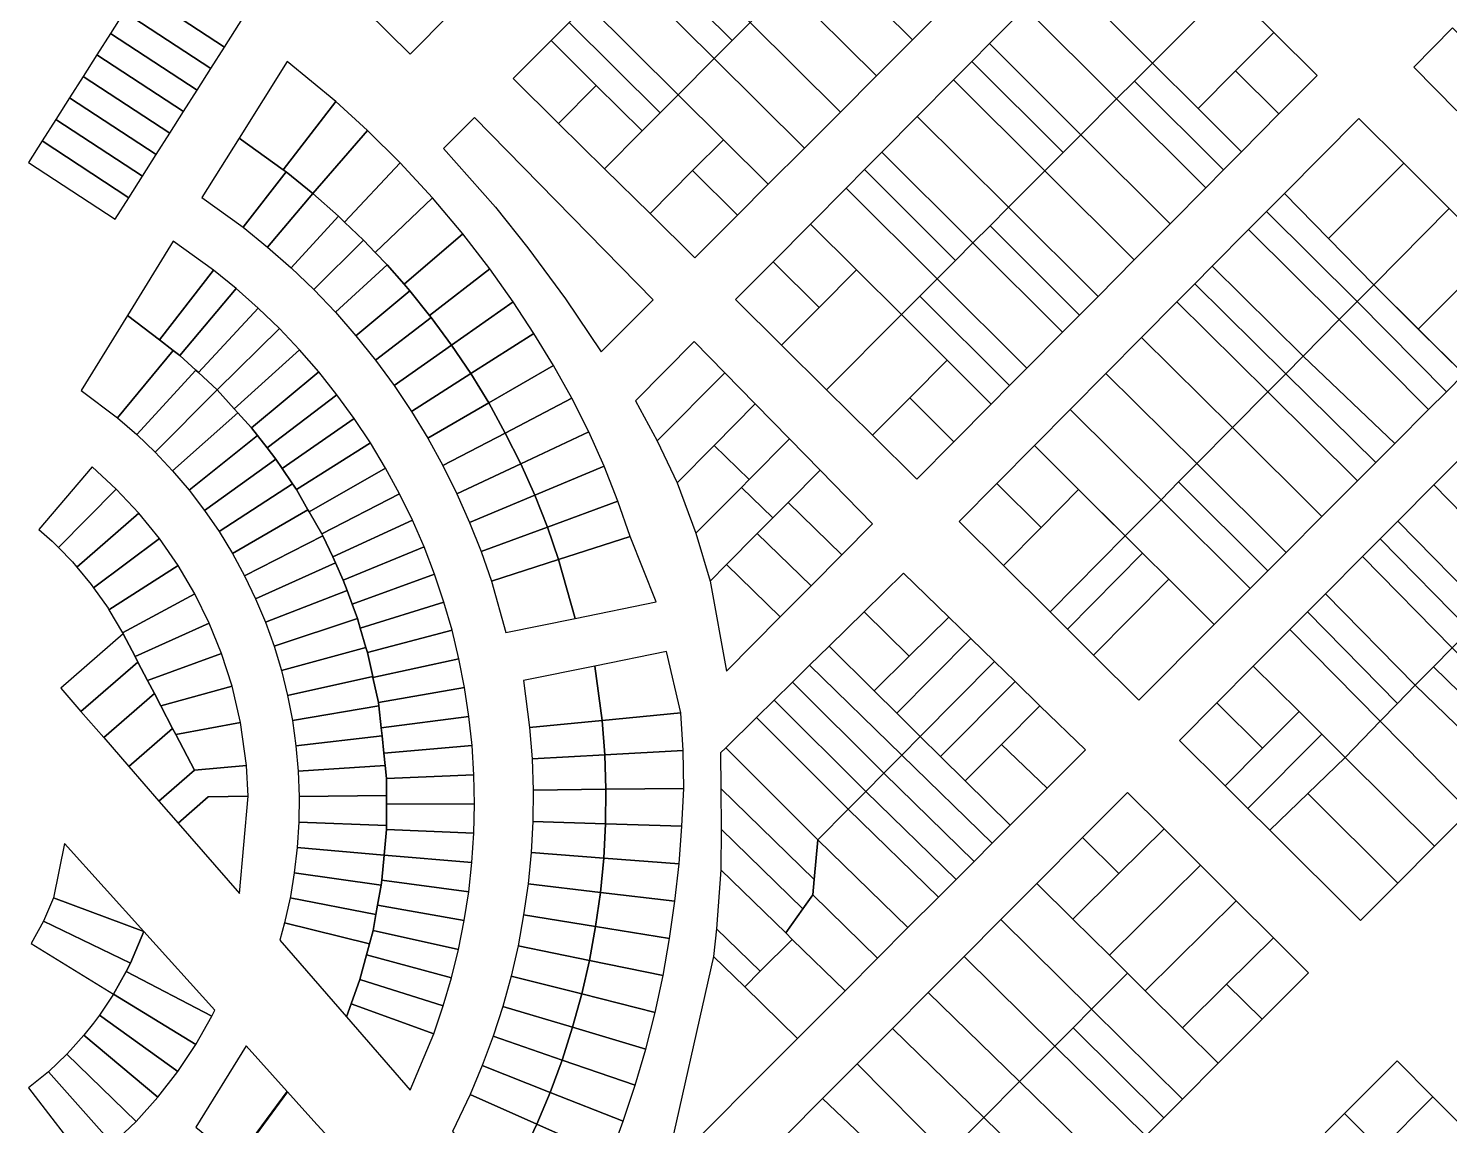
# Model space of a CAD drawing. Header units: metres. Extents: x 263639 to 269142, y 7370519 to 7372711.
# Drawn here: x 263639.6 to 264029.5, y 7370963.9 to 7371265.1 of the extents above; entities that cross this region are included whole.
import ezdxf

# ---------------------------------------------------------------- set-up
doc = ezdxf.new("R2010")
doc.units = ezdxf.units.M
doc.layers.add('LOTE', color=7, linetype='Continuous')

msp = doc.modelspace()

# ---------------------------------------------------------------- linework, layer by layer
at = {"layer": 'LOTE', "color": 7}
for points in [[(263892.05, 7371271.87), (263867.22, 7371296.54), (263857.35, 7371286.61), (263882.17, 7371261.96), (263892.05, 7371271.87)], [(263678.28, 7371289.1), (263673.42, 7371281.46), (263669.66, 7371275.55), (263693.44, 7371259.98), (263699.11, 7371268.9), (263678.28, 7371289.1)], [(263807.79, 7371286.51), (263832.68, 7371261.78), (263837.62, 7371266.74), (263812.74, 7371291.46), (263807.79, 7371286.51)], [(263956.38, 7371288.67), (263945.97, 7371278.23), (263935.67, 7371267.89), (263948, 7371255.6), (263968.75, 7371276.42), (263956.38, 7371288.67)], [(263802.84, 7371281.56), (263827.75, 7371256.81), (263832.68, 7371261.78), (263807.79, 7371286.51), (263802.84, 7371281.56)], [(263882.17, 7371261.96), (263857.35, 7371286.61), (263847.48, 7371276.68), (263872.28, 7371252.05), (263882.17, 7371261.96)], [(263755.31, 7371269.11), (263743.25, 7371281.23), (263732.22, 7371270.05), (263744.38, 7371258.04), (263755.31, 7371269.11)], [(263792.95, 7371271.65), (263817.89, 7371246.88), (263827.75, 7371256.81), (263802.84, 7371281.56), (263792.95, 7371271.65)], [(263913.07, 7371270.78), (263938.19, 7371245.75), (263943.06, 7371250.64), (263948, 7371255.6), (263935.67, 7371267.89), (263922.85, 7371280.66), (263913.07, 7371270.78)], [(263872.28, 7371252.05), (263847.48, 7371276.68), (263837.62, 7371266.74), (263862.39, 7371242.13), (263872.28, 7371252.05)], [(263968.75, 7371276.42), (263948, 7371255.6), (263960.54, 7371243.1), (263970.84, 7371253.44), (263981.33, 7371263.95), (263968.75, 7371276.42)], [(263689.68, 7371254.08), (263693.44, 7371259.98), (263669.66, 7371275.55), (263665.9, 7371269.65), (263689.68, 7371254.08)], [(263685.92, 7371248.17), (263689.68, 7371254.08), (263665.9, 7371269.65), (263662.15, 7371263.74), (263685.92, 7371248.17)], [(263788, 7371266.7), (263812.95, 7371241.91), (263817.89, 7371246.88), (263792.95, 7371271.65), (263788, 7371266.7)], [(263903.28, 7371260.91), (263928.37, 7371235.9), (263938.19, 7371245.75), (263913.07, 7371270.78), (263903.28, 7371260.91)], [(263783.05, 7371261.75), (263795.42, 7371249.46), (263808.02, 7371236.95), (263812.95, 7371241.91), (263788, 7371266.7), (263783.05, 7371261.75)], [(263862.39, 7371242.13), (263837.62, 7371266.74), (263832.68, 7371261.78), (263827.75, 7371256.81), (263852.51, 7371232.22), (263862.39, 7371242.13)], [(264019.77, 7371254.42), (264031.56, 7371242.49), (264042.18, 7371253.24), (264030.35, 7371265.21), (264019.77, 7371254.42)], [(263682.17, 7371242.26), (263685.92, 7371248.17), (263662.15, 7371263.74), (263658.39, 7371257.83), (263682.17, 7371242.26)], [(263772.61, 7371251.31), (263785.06, 7371239.03), (263795.42, 7371249.46), (263783.05, 7371261.75), (263772.61, 7371251.31)], [(263898.42, 7371256), (263923.5, 7371231.01), (263928.37, 7371235.9), (263903.28, 7371260.91), (263898.42, 7371256)], [(263981.33, 7371263.95), (263970.84, 7371253.44), (263982.71, 7371241.61), (263993.19, 7371252.19), (263981.33, 7371263.95)], [(263678.41, 7371236.36), (263682.17, 7371242.26), (263658.39, 7371257.83), (263654.63, 7371251.93), (263678.41, 7371236.36)], [(263852.51, 7371232.22), (263827.75, 7371256.81), (263817.89, 7371246.88), (263830.3, 7371234.55), (263842.62, 7371222.31), (263852.51, 7371232.22)], [(263710.62, 7371256.05), (263697.39, 7371234.95), (263709.51, 7371226.26), (263723.92, 7371245.07), (263710.62, 7371256.05), (263710.62, 7371256.05)], [(263893.46, 7371251), (263918.52, 7371226.02), (263923.5, 7371231.01), (263898.42, 7371256), (263893.46, 7371251)], [(263972.44, 7371231.25), (263960.54, 7371243.1), (263948, 7371255.6), (263943.06, 7371250.64), (263967.51, 7371226.28), (263972.44, 7371231.25)], [(263982.71, 7371241.61), (263970.84, 7371253.44), (263960.54, 7371243.1), (263972.44, 7371231.25), (263982.71, 7371241.61)], [(263674.65, 7371230.45), (263678.41, 7371236.36), (263654.63, 7371251.93), (263650.88, 7371246.02), (263674.65, 7371230.45)], [(263797.71, 7371226.57), (263808.02, 7371236.95), (263795.42, 7371249.46), (263785.06, 7371239.03), (263797.71, 7371226.57)], [(263883.5, 7371240.95), (263908.54, 7371216), (263918.52, 7371226.02), (263893.46, 7371251), (263883.5, 7371240.95)], [(263967.51, 7371226.28), (263943.06, 7371250.64), (263938.19, 7371245.75), (263962.65, 7371221.37), (263967.51, 7371226.28)], [(263670.9, 7371224.54), (263674.65, 7371230.45), (263650.88, 7371246.02), (263647.12, 7371240.11), (263670.9, 7371224.54)], [(263723.92, 7371245.07), (263709.51, 7371226.26), (263710.3, 7371225.69), (263717.63, 7371219.76), (263717.63, 7371219.76), (263732.68, 7371237.06), (263723.92, 7371245.07)], [(263810.17, 7371214.29), (263821.86, 7371226.06), (263830.3, 7371234.55), (263817.89, 7371246.88), (263812.95, 7371241.91), (263808.02, 7371236.95), (263797.71, 7371226.57), (263810.17, 7371214.29)], [(263962.65, 7371221.37), (263938.19, 7371245.75), (263928.37, 7371235.9), (263952.86, 7371211.49), (263962.65, 7371221.37)], [(263670.9, 7371224.54), (263647.12, 7371240.11), (263643.36, 7371234.2), (263667.14, 7371218.63), (263670.9, 7371224.54)], [(263796.74, 7371176.32), (263811, 7371190.62), (263761.97, 7371240.66), (263753.48, 7371232.17), (263767.73, 7371216), (263776.66, 7371204.87), (263786.97, 7371190.9), (263796.74, 7371176.32)], [(263873.75, 7371231.12), (263898.76, 7371206.19), (263903.45, 7371210.89), (263908.54, 7371216), (263883.5, 7371240.95), (263873.75, 7371231.12)], [(264016.95, 7371228.12), (264004.61, 7371240.4), (263984.22, 7371219.81), (263996.31, 7371207.43), (264016.95, 7371228.12)], [(263667.14, 7371218.63), (263643.36, 7371234.2), (263639.6, 7371228.3), (263663.38, 7371212.73), (263667.14, 7371218.63)], [(263687.18, 7371218.67), (263698.55, 7371210.5), (263710.3, 7371225.69), (263709.51, 7371226.26), (263697.39, 7371234.95), (263687.18, 7371218.67)], [(263732.68, 7371237.06), (263717.63, 7371219.76), (263724.71, 7371213.53), (263726.36, 7371211.95), (263741.62, 7371228.17), (263732.68, 7371237.06)], [(263842.62, 7371222.31), (263830.3, 7371234.55), (263821.86, 7371226.06), (263834.16, 7371213.84), (263842.62, 7371222.31)], [(263952.86, 7371211.49), (263928.37, 7371235.9), (263923.5, 7371231.01), (263918.52, 7371226.02), (263943.04, 7371201.59), (263952.86, 7371211.49)], [(263869.02, 7371226.34), (263894.02, 7371201.43), (263898.76, 7371206.19), (263873.75, 7371231.12), (263869.02, 7371226.34)], [(263705.24, 7371205.09), (263717.63, 7371219.76), (263710.3, 7371225.69), (263698.55, 7371210.5), (263705.24, 7371205.09)], [(263741.62, 7371228.17), (263726.36, 7371211.95), (263731.5, 7371207), (263734.76, 7371203.59), (263750.47, 7371218.57), (263741.62, 7371228.17)], [(263834.16, 7371213.84), (263821.86, 7371226.06), (263810.17, 7371214.29), (263822.5, 7371202.14), (263834.16, 7371213.84)], [(263864, 7371221.27), (263888.98, 7371196.37), (263894.02, 7371201.43), (263869.02, 7371226.34), (263864, 7371221.27)], [(263943.04, 7371201.59), (263918.52, 7371226.02), (263908.54, 7371216), (263933.09, 7371191.54), (263943.04, 7371201.59)], [(264008.73, 7371194.72), (264029.46, 7371215.68), (264016.95, 7371228.12), (263996.31, 7371207.43), (264008.73, 7371194.72)], [(263711.68, 7371199.4), (263724.71, 7371213.53), (263717.63, 7371219.76), (263717.63, 7371219.76), (263705.24, 7371205.09), (263711.68, 7371199.4)], [(263750.47, 7371218.57), (263734.76, 7371203.59), (263738.02, 7371200.19), (263742.67, 7371194.88), (263758.79, 7371208.69), (263750.47, 7371218.57)], [(263854.22, 7371211.4), (263866.84, 7371198.82), (263879.17, 7371186.53), (263884.2, 7371191.57), (263888.98, 7371196.37), (263864, 7371221.27), (263854.22, 7371211.4)], [(264004.19, 7371190.13), (264008.73, 7371194.72), (263996.31, 7371207.43), (263984.22, 7371219.81), (263979.29, 7371214.84), (264004.19, 7371190.13)], [(263933.09, 7371191.54), (263908.54, 7371216), (263903.45, 7371210.89), (263928, 7371186.41), (263933.09, 7371191.54)], [(263979.29, 7371214.84), (263974.37, 7371209.87), (263999.27, 7371185.15), (264004.19, 7371190.13), (264004.19, 7371190.13), (263979.29, 7371214.84)], [(264008.73, 7371194.72), (264020.95, 7371182.58), (264041.76, 7371203.44), (264029.46, 7371215.68), (264008.73, 7371194.72)], [(263717.88, 7371193.44), (263731.5, 7371207), (263726.36, 7371211.95), (263724.71, 7371213.53), (263711.68, 7371199.4), (263717.88, 7371193.44)], [(263843.95, 7371201.04), (263856.54, 7371188.49), (263866.84, 7371198.82), (263854.22, 7371211.4), (263843.95, 7371201.04)], [(263928, 7371186.41), (263903.45, 7371210.89), (263898.76, 7371206.19), (263923.34, 7371181.7), (263928, 7371186.41)], [(263999.27, 7371185.15), (263974.37, 7371209.87), (263964.42, 7371199.83), (263989.33, 7371175.1), (263999.27, 7371185.15)], [(263675.55, 7371179.59), (263690.4, 7371198.73), (263679.32, 7371206.65), (263666.76, 7371186.27), (263675.55, 7371179.59)], [(263723.82, 7371187.21), (263738.02, 7371200.19), (263734.76, 7371203.59), (263731.5, 7371207), (263717.88, 7371193.44), (263723.82, 7371187.21)], [(263758.79, 7371208.69), (263742.67, 7371194.88), (263744.23, 7371193.1), (263749.67, 7371186.33), (263766.2, 7371199.09), (263758.79, 7371208.69)], [(263923.34, 7371181.7), (263898.76, 7371206.19), (263894.02, 7371201.43), (263888.98, 7371196.37), (263913.58, 7371171.86), (263923.34, 7371181.7)], [(264033.47, 7371170.16), (264054.26, 7371191.01), (264041.76, 7371203.44), (264020.95, 7371182.58), (264033.47, 7371170.16)], [(263679.33, 7371176.72), (263681.12, 7371175.35), (263696.64, 7371193.66), (263690.4, 7371198.73), (263675.55, 7371179.59), (263679.33, 7371176.72)], [(263729.48, 7371180.74), (263744.23, 7371193.1), (263742.67, 7371194.88), (263738.02, 7371200.19), (263723.82, 7371187.21), (263729.48, 7371180.74)], [(263766.2, 7371199.09), (263749.67, 7371186.33), (263750.14, 7371185.75), (263755.72, 7371178.16), (263772.64, 7371190.01), (263766.2, 7371199.09)], [(263846.25, 7371178.17), (263856.54, 7371188.49), (263843.95, 7371201.04), (263833.66, 7371190.65), (263846.25, 7371178.17)], [(263858.62, 7371165.91), (263879.17, 7371186.53), (263866.84, 7371198.82), (263856.54, 7371188.49), (263846.25, 7371178.17), (263858.62, 7371165.91)], [(263989.33, 7371175.1), (263964.42, 7371199.83), (263959.66, 7371195.02), (263984.58, 7371170.29), (263989.33, 7371175.1)], [(263913.58, 7371171.86), (263888.98, 7371196.37), (263884.2, 7371191.57), (263908.81, 7371167.04), (263913.58, 7371171.86)], [(263984.58, 7371170.29), (263959.66, 7371195.02), (263954.74, 7371190.06), (263979.66, 7371165.33), (263984.58, 7371170.29)], [(264028.66, 7371165.35), (264033.47, 7371170.16), (264020.95, 7371182.59), (264008.73, 7371194.72), (264004.19, 7371190.13), (264028.66, 7371165.35)], [(263686.25, 7371170.6), (263702.66, 7371188.32), (263696.64, 7371193.66), (263681.12, 7371175.35), (263685.51, 7371171.29), (263686.25, 7371170.6)], [(263749.67, 7371186.33), (263744.23, 7371193.1), (263729.48, 7371180.74), (263734.86, 7371174.03), (263750.14, 7371185.75), (263749.67, 7371186.33)], [(263908.81, 7371167.04), (263884.2, 7371191.57), (263879.17, 7371186.53), (263891.71, 7371174.04), (263903.8, 7371161.99), (263908.81, 7371167.04)], [(263702.66, 7371188.32), (263686.25, 7371170.6), (263691.38, 7371165.84), (263708.45, 7371182.73), (263702.66, 7371188.32)], [(263772.64, 7371190.01), (263755.72, 7371178.16), (263760.98, 7371170.33), (263778.29, 7371181.39), (263772.64, 7371190.01)], [(263871.2, 7371153.45), (263881.41, 7371163.7), (263891.71, 7371174.04), (263879.17, 7371186.53), (263858.62, 7371165.91), (263871.2, 7371153.45)], [(263979.66, 7371165.33), (263954.74, 7371190.06), (263945.02, 7371180.24), (263969.95, 7371155.5), (263979.66, 7371165.33)], [(264004.19, 7371190.13), (264028.66, 7371165.35), (264023.79, 7371160.45), (263999.27, 7371185.15), (264004.19, 7371190.13)], [(263654.09, 7371165.69), (263664.06, 7371158.2), (263679.33, 7371176.72), (263675.55, 7371179.59), (263666.76, 7371186.27), (263654.09, 7371165.69)], [(263708.45, 7371182.73), (263691.38, 7371165.84), (263691.38, 7371165.84), (263696.1, 7371160.67), (263713.98, 7371176.9), (263708.45, 7371182.73)], [(263750.14, 7371185.75), (263734.86, 7371174.03), (263739.95, 7371167.1), (263755.72, 7371178.16), (263750.14, 7371185.75)], [(263989.33, 7371175.1), (264014.49, 7371151.13), (264023.79, 7371160.45), (263999.27, 7371185.15), (263989.33, 7371175.1)], [(263778.29, 7371181.39), (263760.98, 7371170.33), (263765.89, 7371162.28), (263783.64, 7371172.57), (263778.29, 7371181.39)], [(263822.25, 7371179.14), (263806.14, 7371162.89), (263806.14, 7371162.89), (263812.14, 7371151.89), (263830.65, 7371170.57), (263822.25, 7371179.14)], [(263969.95, 7371155.5), (263945.02, 7371180.24), (263935.24, 7371170.37), (263960.17, 7371145.62), (263969.95, 7371155.5)], [(263681.12, 7371175.35), (263679.33, 7371176.72), (263664.06, 7371158.2), (263669.35, 7371153.61), (263685.51, 7371171.29), (263681.12, 7371175.35)], [(263713.98, 7371176.9), (263696.1, 7371160.67), (263697.07, 7371159.6), (263700.8, 7371155.48), (263719.25, 7371170.82), (263713.98, 7371176.9)], [(263755.72, 7371178.16), (263739.95, 7371167.1), (263744.73, 7371159.95), (263760.98, 7371170.33), (263755.72, 7371178.16)], [(263984.58, 7371170.29), (264009.35, 7371145.98), (264014.49, 7371151.13), (263989.33, 7371175.1), (263984.58, 7371170.29)], [(263691.38, 7371165.84), (263686.25, 7371170.6), (263685.51, 7371171.29), (263669.35, 7371153.61), (263674.39, 7371148.76), (263691.38, 7371165.84)], [(263719.25, 7371170.82), (263700.8, 7371155.48), (263702.44, 7371153.37), (263705.09, 7371149.95), (263724.26, 7371164.53), (263719.25, 7371170.82)], [(263783.64, 7371172.57), (263765.89, 7371162.28), (263770.46, 7371154.03), (263788.67, 7371163.57), (263783.64, 7371172.57)], [(263903.8, 7371161.99), (263891.71, 7371174.04), (263881.41, 7371163.7), (263893.53, 7371151.62), (263903.8, 7371161.99)], [(263760.98, 7371170.33), (263744.73, 7371159.95), (263749.2, 7371152.61), (263765.89, 7371162.28), (263760.98, 7371170.33)], [(263830.65, 7371170.57), (263812.14, 7371151.89), (263812.14, 7371151.89), (263817.57, 7371140.32), (263817.57, 7371140.32), (263827.74, 7371150.59), (263839.05, 7371162), (263830.65, 7371170.57)], [(263955.21, 7371140.6), (263960.17, 7371145.62), (263935.24, 7371170.37), (263925.47, 7371160.51), (263950.38, 7371135.72), (263955.21, 7371140.6)], [(263979.66, 7371165.33), (264004.28, 7371140.89), (264009.35, 7371145.98), (263984.58, 7371170.29), (263979.66, 7371165.33)], [(263696.1, 7371160.67), (263691.38, 7371165.84), (263674.39, 7371148.76), (263679.18, 7371143.66), (263697.07, 7371159.6), (263696.1, 7371160.67)], [(263707.48, 7371146.86), (263709.21, 7371144.3), (263728.99, 7371158.02), (263724.26, 7371164.53), (263705.09, 7371149.95), (263707.48, 7371146.86)], [(263793.38, 7371154.39), (263788.67, 7371163.57), (263770.46, 7371154.03), (263774.67, 7371145.59), (263793.38, 7371154.39)], [(263893.53, 7371151.62), (263881.41, 7371163.7), (263871.2, 7371153.45), (263883.38, 7371141.38), (263893.53, 7371151.62)], [(263969.95, 7371155.5), (263994.52, 7371131.11), (264004.28, 7371140.89), (263979.66, 7371165.33), (263969.95, 7371155.5)], [(263700.8, 7371155.48), (263697.07, 7371159.6), (263679.18, 7371143.66), (263683.71, 7371138.31), (263702.44, 7371153.37), (263700.8, 7371155.48)], [(263765.89, 7371162.28), (263749.2, 7371152.61), (263753.35, 7371145.07), (263770.46, 7371154.03), (263765.89, 7371162.28)], [(263839.05, 7371162), (263827.74, 7371150.59), (263837.33, 7371141.24), (263848.42, 7371152.43), (263839.05, 7371162)], [(263950.38, 7371135.72), (263925.47, 7371160.51), (263915.63, 7371150.58), (263927.75, 7371138.51), (263934.6, 7371131.68), (263940.54, 7371125.77), (263950.38, 7371135.72)], [(263728.99, 7371158.02), (263709.21, 7371144.3), (263712.09, 7371140.05), (263713.13, 7371138.5), (263733.43, 7371151.32), (263728.99, 7371158.02)], [(263960.17, 7371145.62), (263984.7, 7371121.27), (263994.52, 7371131.11), (263969.95, 7371155.5), (263960.17, 7371145.62)], [(263705.09, 7371149.95), (263702.44, 7371153.37), (263683.71, 7371138.31), (263687.95, 7371132.75), (263707.48, 7371146.86), (263705.09, 7371149.95)], [(263733.43, 7371151.32), (263713.13, 7371138.5), (263716.3, 7371132.98), (263716.61, 7371132.43), (263737.57, 7371144.42), (263733.43, 7371151.32)], [(263770.46, 7371154.03), (263753.35, 7371145.07), (263757.18, 7371137.37), (263774.67, 7371145.59), (263770.46, 7371154.03)], [(263797.57, 7371144.96), (263793.38, 7371154.39), (263774.67, 7371145.59), (263778.52, 7371136.98), (263797.57, 7371144.96)], [(263848.42, 7371152.43), (263837.33, 7371141.24), (263835.22, 7371139.1), (263843.82, 7371130.73), (263848.04, 7371134.99), (263856.82, 7371143.85), (263848.42, 7371152.43)], [(263822.76, 7371126.53), (263835.22, 7371139.1), (263837.33, 7371141.24), (263827.74, 7371150.59), (263817.57, 7371140.32), (263817.57, 7371140.32), (263822.76, 7371126.53)], [(263915.63, 7371150.58), (263905.3, 7371140.15), (263917.44, 7371128.08), (263927.75, 7371138.51), (263915.63, 7371150.58)], [(264049.87, 7371114.67), (264054.5, 7371119.3), (264059.78, 7371124.59), (264035.09, 7371149.69), (264025.2, 7371139.76), (264049.87, 7371114.67)], [(263657.09, 7371144.7), (263642.49, 7371127.58), (263646.1, 7371124.35), (263647.85, 7371122.57), (263663.72, 7371138.61), (263657.09, 7371144.7)], [(263709.21, 7371144.3), (263707.48, 7371146.86), (263687.95, 7371132.75), (263691.9, 7371126.97), (263712.09, 7371140.05), (263709.21, 7371144.3)], [(263737.57, 7371144.42), (263716.61, 7371132.43), (263720.09, 7371126.36), (263741.42, 7371137.36), (263737.57, 7371144.42)], [(263774.67, 7371145.59), (263757.18, 7371137.37), (263760.67, 7371129.51), (263778.52, 7371136.98), (263774.67, 7371145.59)], [(263801.35, 7371135.35), (263797.57, 7371144.96), (263778.52, 7371136.98), (263781.99, 7371128.21), (263801.35, 7371135.35)], [(263871.24, 7371129.14), (263856.82, 7371143.85), (263848.04, 7371134.99), (263862.8, 7371120.61), (263871.24, 7371129.14)], [(263955.21, 7371140.6), (263979.69, 7371116.24), (263984.7, 7371121.27), (263960.17, 7371145.62), (263955.21, 7371140.6)], [(263713.13, 7371138.5), (263712.09, 7371140.05), (263691.9, 7371126.97), (263695.56, 7371121), (263716.3, 7371132.98), (263713.13, 7371138.5)], [(263894.96, 7371129.72), (263905.3, 7371140.15), (263917.44, 7371128.08), (263907.12, 7371117.64), (263894.96, 7371129.72)], [(263950.38, 7371135.72), (263974.83, 7371111.37), (263979.69, 7371116.24), (263955.21, 7371140.6), (263950.38, 7371135.72)], [(264039.99, 7371104.77), (264044.79, 7371109.57), (264049.87, 7371114.67), (264025.2, 7371139.76), (264015.33, 7371129.84), (264039.99, 7371104.77)], [(263663.72, 7371138.61), (263647.85, 7371122.57), (263651.71, 7371118.63), (263652.88, 7371117.23), (263669.88, 7371132.05), (263663.72, 7371138.61)], [(263741.42, 7371137.36), (263720.09, 7371126.36), (263720.35, 7371125.81), (263723.16, 7371120.07), (263744.95, 7371130.13), (263741.42, 7371137.36)], [(263778.52, 7371136.98), (263760.67, 7371129.51), (263763.82, 7371121.51), (263781.99, 7371128.21), (263778.52, 7371136.98)], [(263826.62, 7371113.38), (263831.15, 7371117.94), (263839.59, 7371126.47), (263843.82, 7371130.73), (263835.22, 7371139.1), (263822.76, 7371126.53), (263822.76, 7371126.53), (263826.62, 7371113.38)], [(263927.75, 7371138.51), (263917.44, 7371128.08), (263907.12, 7371117.64), (263907.12, 7371117.64), (263919.92, 7371104.92), (263940.54, 7371125.77), (263927.75, 7371138.51)], [(263940.54, 7371125.77), (263945.32, 7371121.02), (263952.5, 7371113.87), (263964.96, 7371101.47), (263974.83, 7371111.37), (263950.38, 7371135.72), (263940.54, 7371125.77)], [(263669.88, 7371132.05), (263652.88, 7371117.23), (263656.83, 7371112.48), (263657.5, 7371111.54), (263675.54, 7371125.06), (263669.88, 7371132.05)], [(263720.09, 7371126.36), (263716.61, 7371132.43), (263716.3, 7371132.98), (263695.56, 7371121), (263698.9, 7371114.85), (263720.35, 7371125.81), (263720.09, 7371126.36)], [(263804.71, 7371125.6), (263801.35, 7371135.35), (263781.99, 7371128.21), (263785.08, 7371119.3), (263804.71, 7371125.6)], [(263854.35, 7371112.09), (263862.8, 7371120.61), (263848.04, 7371134.99), (263843.82, 7371130.73), (263839.59, 7371126.47), (263854.35, 7371112.09)], [(263723.88, 7371118.38), (263725.92, 7371113.63), (263748.16, 7371122.76), (263744.95, 7371130.13), (263723.16, 7371120.07), (263723.88, 7371118.38)], [(263781.99, 7371128.21), (263763.82, 7371121.51), (263766.62, 7371113.38), (263785.08, 7371119.3), (263781.99, 7371128.21)], [(264035.13, 7371099.9), (264039.99, 7371104.77), (264015.33, 7371129.84), (264010.47, 7371124.97), (264035.13, 7371099.9)], [(263675.54, 7371125.06), (263657.5, 7371111.54), (263661.47, 7371105.91), (263661.7, 7371105.52), (263680.67, 7371117.66), (263675.54, 7371125.06)], [(263723.16, 7371120.07), (263720.35, 7371125.81), (263698.9, 7371114.85), (263701.93, 7371108.54), (263723.88, 7371118.38), (263723.16, 7371120.07)], [(263811.89, 7371107.66), (263804.71, 7371125.6), (263785.08, 7371119.3), (263789.64, 7371103.14), (263811.89, 7371107.66)], [(263839.59, 7371126.47), (263831.15, 7371117.94), (263845.9, 7371103.57), (263854.35, 7371112.09), (263839.59, 7371126.47)], [(263919.92, 7371104.92), (263924.7, 7371100.17), (263945.32, 7371121.02), (263940.54, 7371125.77), (263919.92, 7371104.92)], [(264030.26, 7371095.02), (264035.13, 7371099.9), (264010.47, 7371124.97), (264005.61, 7371120.09), (264030.26, 7371095.02)], [(263748.16, 7371122.76), (263725.92, 7371113.63), (263727.07, 7371110.79), (263727.07, 7371110.79), (263728.41, 7371107.09), (263751.05, 7371115.25), (263748.16, 7371122.76)], [(263924.7, 7371100.17), (263931.89, 7371093.02), (263952.5, 7371113.87), (263945.32, 7371121.02), (263924.7, 7371100.17)], [(263680.67, 7371117.66), (263661.7, 7371105.52), (263665.45, 7371099.2), (263685.24, 7371109.91), (263680.67, 7371117.66)], [(263725.92, 7371113.63), (263723.88, 7371118.38), (263701.93, 7371108.54), (263704.63, 7371102.08), (263727.07, 7371110.79), (263727.07, 7371110.79), (263725.92, 7371113.63)], [(263785.08, 7371119.3), (263766.62, 7371113.38), (263770.59, 7371099.27), (263789.64, 7371103.14), (263785.08, 7371119.3)], [(263831.14, 7371088.67), (263845.9, 7371103.57), (263831.15, 7371117.94), (263826.62, 7371113.38), (263826.62, 7371113.38), (263826.62, 7371113.38), (263831.14, 7371088.67)], [(264020.11, 7371084.85), (264025.09, 7371089.84), (264030.26, 7371095.02), (264005.61, 7371120.09), (263995.47, 7371109.9), (264020.11, 7371084.85)], [(263728.41, 7371107.09), (263729.87, 7371103.07), (263730.65, 7371100.46), (263753.61, 7371107.63), (263751.05, 7371115.25), (263728.41, 7371107.09)], [(263881.27, 7371092.73), (263892.12, 7371103.49), (263879.67, 7371115.58), (263868.89, 7371104.98), (263881.27, 7371092.73)], [(263931.89, 7371093.02), (263944.26, 7371080.72), (263964.96, 7371101.47), (263952.5, 7371113.87), (263931.89, 7371093.02)], [(263689.22, 7371101.84), (263685.24, 7371109.91), (263665.45, 7371099.2), (263665.6, 7371098.91), (263665.6, 7371098.91), (263668.85, 7371092.69), (263689.22, 7371101.84)], [(263727.07, 7371110.79), (263704.63, 7371102.08), (263706.99, 7371095.5), (263729.87, 7371103.07), (263728.41, 7371107.09), (263727.07, 7371110.79)], [(264015.24, 7371079.82), (264020.11, 7371084.85), (263995.47, 7371109.9), (263990.53, 7371104.94), (264015.24, 7371079.82)], [(263730.65, 7371100.46), (263732.22, 7371095.18), (263732.64, 7371093.76), (263755.84, 7371099.9), (263753.61, 7371107.63), (263730.65, 7371100.46)], [(263871.69, 7371083.23), (263881.27, 7371092.73), (263868.89, 7371104.98), (263859.27, 7371095.52), (263871.69, 7371083.23)], [(264010.51, 7371074.93), (264015.24, 7371079.82), (263990.53, 7371104.94), (263985.74, 7371100.12), (264010.51, 7371074.93)], [(263692.6, 7371093.5), (263689.22, 7371101.84), (263668.85, 7371092.69), (263669.65, 7371091.16), (263672.28, 7371086.12), (263692.6, 7371093.5)], [(263729.87, 7371103.07), (263706.99, 7371095.5), (263709.02, 7371088.8), (263732.22, 7371095.18), (263730.65, 7371100.46), (263729.87, 7371103.07)], [(263877.91, 7371077.08), (263898.19, 7371097.6), (263892.12, 7371103.49), (263881.27, 7371092.73), (263871.69, 7371083.23), (263877.91, 7371077.08)], [(263668.85, 7371092.69), (263665.6, 7371098.91), (263665.6, 7371098.91), (263648.46, 7371084), (263654.03, 7371077.59), (263669.65, 7371091.16), (263668.85, 7371092.69)], [(263732.64, 7371093.76), (263734.09, 7371087.17), (263734.14, 7371086.92), (263757.73, 7371092.08), (263755.84, 7371099.9), (263732.64, 7371093.76)], [(263884.31, 7371070.75), (263904.67, 7371091.31), (263898.19, 7371097.6), (263877.91, 7371077.08), (263884.31, 7371070.75)], [(263985.74, 7371100.12), (263975.7, 7371090.04), (263988.24, 7371077.57), (263994.51, 7371071.34), (264000.89, 7371064.99), (264010.51, 7371074.93), (263985.74, 7371100.12)], [(263695.47, 7371084.54), (263692.6, 7371093.5), (263672.28, 7371086.12), (263674.17, 7371082.5), (263675.94, 7371079.11), (263695.47, 7371084.54)], [(263732.22, 7371095.18), (263709.02, 7371088.8), (263710.7, 7371082.01), (263734.09, 7371087.17), (263732.64, 7371093.76), (263732.22, 7371095.18)], [(263795.06, 7371090.06), (263797.03, 7371075.14), (263818.58, 7371077.24), (263814.67, 7371094.02), (263795.06, 7371090.06)], [(263879.24, 7371065.62), (263884.31, 7371070.75), (263877.91, 7371077.08), (263871.69, 7371083.23), (263859.27, 7371095.52), (263853.93, 7371090.27), (263879.24, 7371065.62)], [(264055.05, 7371070.33), (264030.26, 7371095.02), (264025.09, 7371089.84), (264050.16, 7371065.42), (264055.05, 7371070.33)], [(263672.28, 7371086.12), (263669.65, 7371091.16), (263654.03, 7371077.59), (263660.27, 7371070.42), (263674.17, 7371082.5), (263672.28, 7371086.12)], [(263734.14, 7371086.92), (263735.64, 7371080.08), (263759.28, 7371084.19), (263757.73, 7371092.08), (263734.14, 7371086.92)], [(263775.44, 7371086.08), (263777.13, 7371073.19), (263797.03, 7371075.14), (263795.06, 7371090.06), (263775.44, 7371086.08)], [(263853.93, 7371090.27), (263849.22, 7371085.64), (263874.29, 7371060.62), (263879.24, 7371065.62), (263853.93, 7371090.27)], [(263889.86, 7371065.25), (263910.35, 7371085.8), (263904.67, 7371091.31), (263884.31, 7371070.75), (263889.86, 7371065.25)], [(263965.68, 7371079.97), (263978.22, 7371067.51), (263988.24, 7371077.57), (263975.7, 7371090.04), (263965.68, 7371079.97)], [(264050.16, 7371065.42), (264025.09, 7371089.84), (264020.11, 7371084.85), (264045.25, 7371060.49), (264050.16, 7371065.42)], [(263734.09, 7371087.17), (263710.7, 7371082.01), (263712.03, 7371075.13), (263735.74, 7371079.11), (263735.64, 7371080.08), (263734.14, 7371086.92), (263734.09, 7371087.17)], [(263844.19, 7371080.69), (263869.36, 7371055.64), (263874.29, 7371060.62), (263849.22, 7371085.64), (263844.19, 7371080.69)], [(263896.61, 7371058.58), (263906.56, 7371068.55), (263917.16, 7371079.18), (263910.35, 7371085.8), (263889.86, 7371065.25), (263896.61, 7371058.58)], [(263675.94, 7371079.11), (263674.17, 7371082.5), (263660.27, 7371070.42), (263667.16, 7371062.49), (263679.16, 7371072.93), (263675.94, 7371079.11)], [(263675.94, 7371079.11), (263679.16, 7371072.93), (263680.05, 7371071.24), (263697.79, 7371074.6), (263695.47, 7371084.54), (263675.94, 7371079.11)], [(263735.64, 7371080.08), (263735.74, 7371079.11), (263736.38, 7371073.12), (263760.49, 7371076.24), (263759.28, 7371084.19), (263735.64, 7371080.08)], [(264045.25, 7371060.49), (264020.11, 7371084.85), (264015.24, 7371079.82), (264010.51, 7371074.93), (264034.92, 7371050.12), (264045.25, 7371060.49)], [(263735.74, 7371079.11), (263712.03, 7371075.13), (263713.01, 7371068.2), (263736.62, 7371070.93), (263736.38, 7371073.12), (263735.74, 7371079.11)], [(263797.03, 7371075.14), (263797.75, 7371065.7), (263819.23, 7371066.87), (263818.58, 7371077.24), (263797.03, 7371075.14)], [(263839.35, 7371075.93), (263864.55, 7371050.78), (263869.36, 7371055.64), (263844.19, 7371080.69), (263839.35, 7371075.93)], [(263929.64, 7371067.07), (263917.16, 7371079.18), (263906.56, 7371068.55), (263919.15, 7371056.55), (263929.64, 7371067.07)], [(263955.4, 7371069.65), (263967.94, 7371057.18), (263978.22, 7371067.51), (263965.68, 7371079.97), (263955.4, 7371069.65)], [(263994.51, 7371071.34), (263988.24, 7371077.57), (263978.22, 7371067.51), (263967.94, 7371057.18), (263974.21, 7371050.95), (263994.51, 7371071.34)], [(263697.79, 7371074.6), (263680.05, 7371071.24), (263685.16, 7371061.44), (263699.44, 7371062.72), (263697.79, 7371074.6)], [(263736.38, 7371073.12), (263736.62, 7371070.93), (263737.13, 7371066.18), (263761.34, 7371068.24), (263760.49, 7371076.24), (263736.38, 7371073.12)], [(263777.13, 7371073.19), (263777.78, 7371064.62), (263797.75, 7371065.7), (263797.03, 7371075.14), (263777.13, 7371073.19)], [(263830.93, 7371067.65), (263856.21, 7371042.35), (263864.55, 7371050.78), (263839.35, 7371075.93), (263830.93, 7371067.65)], [(264034.92, 7371050.12), (264010.51, 7371074.93), (264000.89, 7371064.99), (264025.43, 7371040.6), (264034.92, 7371050.12)], [(263679.16, 7371072.93), (263667.16, 7371062.49), (263675.42, 7371052.98), (263685.16, 7371061.44), (263680.05, 7371071.24), (263679.16, 7371072.93)], [(263736.62, 7371070.93), (263713.01, 7371068.2), (263713.64, 7371061.23), (263737.5, 7371062.76), (263737.13, 7371066.18), (263736.62, 7371070.93)], [(263908.97, 7371046.35), (263896.61, 7371058.58), (263889.86, 7371065.25), (263884.31, 7371070.75), (263879.24, 7371065.62), (263904.06, 7371041.43), (263908.97, 7371046.35)], [(263990.63, 7371055.07), (264000.89, 7371064.99), (263994.51, 7371071.34), (263974.21, 7371050.95), (263980.21, 7371044.99), (263990.63, 7371055.07)], [(263737.13, 7371066.18), (263737.5, 7371062.76), (263737.88, 7371059.22), (263761.85, 7371060.22), (263761.34, 7371068.24), (263737.13, 7371066.18)], [(263797.75, 7371065.7), (263777.78, 7371064.62), (263778.06, 7371056.02), (263798.06, 7371056.25), (263797.75, 7371065.7)], [(263819.23, 7371066.87), (263797.75, 7371065.7), (263798.06, 7371056.25), (263819.41, 7371056.49), (263819.23, 7371066.87)], [(263855.19, 7371031.48), (263856.21, 7371042.35), (263830.93, 7371067.65), (263829.49, 7371066.24), (263829.59, 7371056.43), (263855.19, 7371031.48)], [(263904.06, 7371041.43), (263879.24, 7371065.62), (263874.29, 7371060.62), (263874.3, 7371060.61), (263899.1, 7371036.45), (263904.06, 7371041.43)], [(263919.15, 7371056.55), (263906.56, 7371068.55), (263896.61, 7371058.58), (263908.97, 7371046.35), (263919.15, 7371056.55)], [(263680.67, 7371046.94), (263688.96, 7371054.15), (263699.9, 7371054.37), (263699.44, 7371062.72), (263685.16, 7371061.44), (263675.42, 7371052.98), (263680.67, 7371046.94)], [(263737.5, 7371062.76), (263713.64, 7371061.23), (263713.9, 7371054.24), (263737.87, 7371054.54), (263737.88, 7371059.22), (263737.5, 7371062.76)], [(264025.43, 7371040.6), (264000.89, 7371064.99), (263990.63, 7371055.07), (264015.36, 7371030.49), (264025.43, 7371040.6)], [(263737.88, 7371059.22), (263737.87, 7371054.54), (263737.86, 7371052.22), (263762.02, 7371052.18), (263761.85, 7371060.22), (263737.88, 7371059.22)], [(263894.15, 7371031.49), (263899.1, 7371036.45), (263874.3, 7371060.61), (263874.29, 7371060.62), (263869.36, 7371055.64), (263894.15, 7371031.49)], [(263697.48, 7371027.6), (263699.9, 7371054.37), (263688.96, 7371054.15), (263680.67, 7371046.94), (263697.48, 7371027.6)], [(263737.87, 7371054.54), (263713.9, 7371054.24), (263713.81, 7371047.24), (263737.85, 7371046.31), (263737.86, 7371052.22), (263737.87, 7371054.54)], [(263798.06, 7371056.25), (263778.06, 7371056.02), (263777.97, 7371047.42), (263797.96, 7371046.79), (263798.06, 7371056.25)], [(263819.41, 7371056.49), (263798.06, 7371056.25), (263797.96, 7371046.79), (263818.9, 7371046.13), (263819.41, 7371056.49)], [(263829.59, 7371056.43), (263829.69, 7371045.28), (263852.11, 7371023.44), (263854.8, 7371027.24), (263855.19, 7371031.48), (263829.59, 7371056.43)], [(263894.15, 7371031.49), (263869.36, 7371055.64), (263864.55, 7371050.78), (263889.32, 7371026.65), (263894.15, 7371031.49)], [(263938.79, 7371033.07), (263951.21, 7371045.35), (263941.17, 7371055.36), (263928.82, 7371042.96), (263938.79, 7371033.07)], [(264015.36, 7371030.49), (263990.63, 7371055.07), (263980.21, 7371044.99), (264005.13, 7371020.22), (264015.36, 7371030.49)], [(263737.86, 7371052.22), (263737.85, 7371046.31), (263737.85, 7371045.22), (263761.83, 7371044.14), (263762.02, 7371052.18), (263737.86, 7371052.22)], [(263889.32, 7371026.65), (263864.55, 7371050.78), (263856.21, 7371042.35), (263880.94, 7371018.25), (263889.32, 7371026.65)], [(263737.85, 7371045.22), (263737.85, 7371046.31), (263713.81, 7371047.24), (263713.37, 7371040.25), (263737.22, 7371038.11), (263737.22, 7371038.11), (263737.85, 7371045.22)], [(263797.96, 7371046.79), (263777.97, 7371047.42), (263777.51, 7371038.84), (263797.46, 7371037.34), (263797.96, 7371046.79)], [(263818.9, 7371046.13), (263797.96, 7371046.79), (263797.46, 7371037.34), (263818.12, 7371035.8), (263818.9, 7371046.13)], [(263761.83, 7371044.14), (263737.85, 7371045.22), (263737.22, 7371038.11), (263761.29, 7371036.11), (263761.83, 7371044.14)], [(263847.4, 7371016.81), (263852.11, 7371023.44), (263829.69, 7371045.28), (263829.62, 7371034.13), (263829.62, 7371034.13), (263847.4, 7371016.81)], [(263854.8, 7371027.24), (263872.6, 7371009.89), (263880.94, 7371018.25), (263856.21, 7371042.35), (263855.19, 7371031.48), (263854.8, 7371027.24)], [(263926.2, 7371020.62), (263938.79, 7371033.07), (263928.82, 7371042.96), (263916.33, 7371030.41), (263926.2, 7371020.62)], [(263936.19, 7371010.7), (263961.18, 7371035.4), (263951.21, 7371045.35), (263938.79, 7371033.07), (263926.2, 7371020.62), (263936.19, 7371010.7)], [(263649.53, 7371041.34), (263646.45, 7371026.46), (263671.27, 7371017.2), (263671.27, 7371017.2), (263649.53, 7371041.34)], [(263737.22, 7371038.11), (263713.37, 7371040.25), (263712.56, 7371033.3), (263736.37, 7371029.93), (263736.61, 7371031.28), (263737.22, 7371038.11)], [(263797.46, 7371037.34), (263777.51, 7371038.84), (263776.69, 7371030.28), (263796.55, 7371027.93), (263797.46, 7371037.34)], [(263737.22, 7371038.11), (263737.22, 7371038.11), (263736.61, 7371031.28), (263760.4, 7371028.12), (263761.29, 7371036.11), (263737.22, 7371038.11)], [(263818.12, 7371035.8), (263797.46, 7371037.34), (263796.55, 7371027.93), (263816.95, 7371025.52), (263818.12, 7371035.8)], [(263941.18, 7371005.75), (263946.05, 7371000.91), (263971.02, 7371025.59), (263961.18, 7371035.4), (263936.19, 7371010.7), (263941.18, 7371005.75)], [(263736.37, 7371029.93), (263712.56, 7371033.3), (263711.48, 7371026.78), (263711.4, 7371026.4), (263734.94, 7371021.83), (263735.39, 7371024.39), (263736.37, 7371029.93)], [(263736.61, 7371031.28), (263736.37, 7371029.93), (263735.39, 7371024.39), (263759.17, 7371020.17), (263760.4, 7371028.12), (263736.61, 7371031.28)], [(263847.4, 7371016.81), (263829.62, 7371034.13), (263828.42, 7371017.95), (263840.42, 7371006.26), (263849.2, 7371015.04), (263849.2, 7371015.04), (263847.4, 7371016.81)], [(263931.32, 7370995.86), (263941.18, 7371005.75), (263936.19, 7371010.7), (263926.2, 7371020.62), (263916.33, 7371030.41), (263906.45, 7371020.49), (263931.32, 7370995.86)], [(263796.55, 7371027.93), (263776.69, 7371030.28), (263775.49, 7371021.76), (263795.24, 7371018.56), (263796.55, 7371027.93)], [(263816.95, 7371025.52), (263796.55, 7371027.93), (263795.24, 7371018.56), (263815.53, 7371015.27), (263816.95, 7371025.52)], [(263849.2, 7371015.04), (263863.68, 7371000.94), (263872.6, 7371009.89), (263854.8, 7371027.24), (263852.11, 7371023.44), (263847.4, 7371016.81), (263849.2, 7371015.04)], [(263671.27, 7371017.2), (263646.45, 7371026.46), (263643.73, 7371020.01), (263667.59, 7371008.48), (263671.27, 7371017.2)], [(263734.94, 7371021.83), (263711.4, 7371026.4), (263709.9, 7371019.56), (263733.17, 7371013.79), (263734.17, 7371017.5), (263734.94, 7371021.83)], [(263735.39, 7371024.39), (263734.94, 7371021.83), (263734.17, 7371017.5), (263757.59, 7371012.28), (263759.17, 7371020.17), (263735.39, 7371024.39)], [(263956.25, 7370990.79), (263968.36, 7371002.77), (263981.19, 7371015.45), (263971.02, 7371025.59), (263946.05, 7371000.91), (263956.25, 7370990.79)], [(263662.93, 7370999.98), (263666.43, 7371006.17), (263667.59, 7371008.48), (263643.73, 7371020.01), (263640.37, 7371013.87), (263662.93, 7370999.98)], [(263733.17, 7371013.79), (263709.9, 7371019.56), (263708.62, 7371014.79), (263726.91, 7370993.75), (263728.2, 7370997.38), (263730.54, 7371003.98), (263732.35, 7371010.74), (263733.17, 7371013.79)], [(263795.24, 7371018.56), (263775.49, 7371021.76), (263773.94, 7371013.3), (263793.52, 7371009.26), (263795.24, 7371018.56)], [(263921.25, 7370985.74), (263926.23, 7370990.74), (263931.32, 7370995.86), (263906.45, 7371020.49), (263896.34, 7371010.34), (263921.25, 7370985.74)], [(263671.27, 7371017.2), (263671.27, 7371017.2), (263667.59, 7371008.48), (263666.43, 7371006.17), (263689.97, 7370993.99), (263690.75, 7370995.58), (263671.27, 7371017.2)], [(263734.17, 7371017.5), (263733.17, 7371013.79), (263732.35, 7371010.74), (263755.68, 7371004.47), (263757.59, 7371012.28), (263734.17, 7371017.5)], [(263815.53, 7371015.27), (263795.24, 7371018.56), (263793.52, 7371009.26), (263813.76, 7371005.08), (263815.53, 7371015.27)], [(263836.13, 7371001.97), (263840.42, 7371006.26), (263828.42, 7371017.95), (263828.42, 7371017.95), (263827.54, 7371010.34), (263836.13, 7371001.97)], [(263850.62, 7370987.85), (263863.68, 7371000.94), (263849.2, 7371015.04), (263840.42, 7371006.26), (263836.13, 7371001.97), (263850.62, 7370987.85)], [(263968.36, 7371002.77), (263978.1, 7370993.1), (263990.81, 7371005.86), (263981.19, 7371015.45), (263968.36, 7371002.77)], [(263793.52, 7371009.26), (263773.94, 7371013.3), (263772.02, 7371004.92), (263791.41, 7371000.04), (263793.52, 7371009.26)], [(263732.35, 7371010.74), (263730.54, 7371003.98), (263753.42, 7370996.75), (263755.68, 7371004.47), (263732.35, 7371010.74)], [(263813.76, 7371005.08), (263793.52, 7371009.26), (263791.41, 7371000.04), (263811.55, 7370994.97), (263813.76, 7371005.08)], [(263814.3, 7370951.43), (263850.62, 7370987.85), (263836.13, 7371001.97), (263827.54, 7371010.34), (263827.54, 7371010.34), (263827.54, 7371010.34), (263814.3, 7370951.43)], [(263911.52, 7370975.97), (263921.25, 7370985.74), (263896.34, 7371010.34), (263886.46, 7371000.41), (263911.52, 7370975.97)], [(263662.93, 7370999.98), (263685.57, 7370986.21), (263689.97, 7370993.99), (263666.43, 7371006.17), (263662.93, 7370999.98)], [(263730.54, 7371003.98), (263728.2, 7370997.38), (263750.83, 7370989.14), (263753.42, 7370996.75), (263730.54, 7371003.98)], [(263791.41, 7371000.04), (263772.02, 7371004.92), (263769.74, 7370996.63), (263788.91, 7370990.91), (263791.41, 7371000.04)], [(263956.25, 7370971.17), (263966.08, 7370981.04), (263956.25, 7370990.79), (263946.05, 7371000.91), (263941.18, 7371005.75), (263931.32, 7370995.86), (263956.25, 7370971.17)], [(263680.62, 7370978.76), (263685.57, 7370986.21), (263662.93, 7370999.98), (263659.11, 7370994.25), (263680.62, 7370978.76)], [(263811.55, 7370994.97), (263791.41, 7371000.04), (263788.91, 7370990.91), (263809, 7370984.93), (263811.55, 7370994.97)], [(263901.72, 7370966.12), (263911.52, 7370975.97), (263886.46, 7371000.41), (263876.66, 7370990.57), (263901.72, 7370966.12)], [(263966.08, 7370981.04), (263978.1, 7370993.1), (263968.36, 7371002.77), (263956.25, 7370990.79), (263966.08, 7370981.04)], [(263728.2, 7370997.38), (263726.91, 7370993.75), (263744.37, 7370973.66), (263750.83, 7370989.14), (263728.2, 7370997.38)], [(263788.91, 7370990.91), (263769.74, 7370996.63), (263767.11, 7370988.44), (263786.01, 7370981.91), (263788.91, 7370990.91)], [(263931.32, 7370995.86), (263926.23, 7370990.74), (263951.15, 7370966.05), (263956.25, 7370971.17), (263931.32, 7370995.86)], [(263675.13, 7370971.7), (263680.62, 7370978.76), (263659.11, 7370994.25), (263657.44, 7370992), (263654.82, 7370988.72), (263675.13, 7370971.7)], [(263669.14, 7370965.06), (263675.13, 7370971.7), (263654.82, 7370988.72), (263651.17, 7370984.61), (263650.13, 7370983.52), (263669.14, 7370965.06)], [(263786.01, 7370981.91), (263767.11, 7370988.44), (263764.12, 7370980.37), (263782.73, 7370973.04), (263786.01, 7370981.91)], [(263809, 7370984.93), (263788.91, 7370990.91), (263786.01, 7370981.91), (263806.08, 7370974.98), (263809, 7370984.93)], [(263891.64, 7370956), (263901.72, 7370966.12), (263876.66, 7370990.57), (263867.03, 7370980.89), (263891.64, 7370956)], [(263946.21, 7370961.1), (263951.15, 7370966.05), (263926.23, 7370990.74), (263921.25, 7370985.74), (263946.21, 7370961.1)], [(263685.55, 7370963.51), (263696.72, 7370954.4), (263710.64, 7370973.25), (263699.36, 7370985.78), (263685.55, 7370963.51)], [(263936.62, 7370951.48), (263946.21, 7370961.1), (263921.25, 7370985.74), (263911.52, 7370975.97), (263936.62, 7370951.48)], [(263662.68, 7370958.88), (263669.14, 7370965.06), (263650.13, 7370983.52), (263645.07, 7370978.68), (263662.68, 7370958.88)], [(263782.73, 7370973.04), (263764.12, 7370980.37), (263760.8, 7370972.44), (263779.07, 7370964.31), (263782.73, 7370973.04)], [(263806.08, 7370974.98), (263786.01, 7370981.91), (263782.73, 7370973.04), (263802.82, 7370965.12), (263806.08, 7370974.98)], [(263882.88, 7370947.19), (263891.64, 7370956), (263867.03, 7370980.89), (263857.49, 7370971.31), (263882.88, 7370947.19)], [(264015.13, 7370981.72), (264000.74, 7370967.24), (264010.56, 7370957.36), (264024.96, 7370971.84), (264015.13, 7370981.72)], [(263655.78, 7370953.19), (263662.68, 7370958.88), (263645.07, 7370978.68), (263644.18, 7370977.9), (263639.67, 7370974.23), (263655.78, 7370953.19)], [(263926.81, 7370941.64), (263936.62, 7370951.48), (263911.52, 7370975.97), (263901.72, 7370966.12), (263926.81, 7370941.64)], [(263705.41, 7370949.42), (263710.6, 7370945.19), (263711.14, 7370944.75), (263712.38, 7370943.74), (263713.54, 7370942.79), (263719.12, 7370938.25), (263723.72, 7370934.5), (263733.63, 7370947.74), (263721.93, 7370960.72), (263718.87, 7370964.12), (263715.47, 7370967.89), (263710.72, 7370973.17), (263697.78, 7370955.64), (263705.41, 7370949.42)], [(263775.04, 7370955.75), (263779.07, 7370964.31), (263760.8, 7370972.44), (263755.94, 7370962.3), (263769.97, 7370946.16), (263775.04, 7370955.75)], [(263802.82, 7370965.12), (263782.73, 7370973.04), (263779.07, 7370964.31), (263799.2, 7370955.36), (263802.82, 7370965.12)], [(263873, 7370937.27), (263882.01, 7370946.32), (263882.88, 7370947.19), (263857.49, 7370971.31), (263847.61, 7370961.39), (263873, 7370937.27)], [(264024.96, 7370971.84), (264010.56, 7370957.36), (264000.1, 7370946.86), (264010.22, 7370936.68), (264035.08, 7370961.67), (264024.96, 7370971.84)], [(263799.2, 7370955.36), (263779.07, 7370964.31), (263775.04, 7370955.75), (263795.24, 7370945.71), (263799.2, 7370955.36)], [(263916.73, 7370931.52), (263926.81, 7370941.64), (263901.72, 7370966.12), (263891.64, 7370956), (263916.73, 7370931.52), (263916.73, 7370931.52)], [(263990.28, 7370956.72), (264000.1, 7370946.86), (264010.56, 7370957.36), (264000.74, 7370967.24), (263990.28, 7370956.72)]]:
    msp.add_lwpolyline(points, close=True, dxfattribs=at)

doc.saveas('drawing.dxf')
